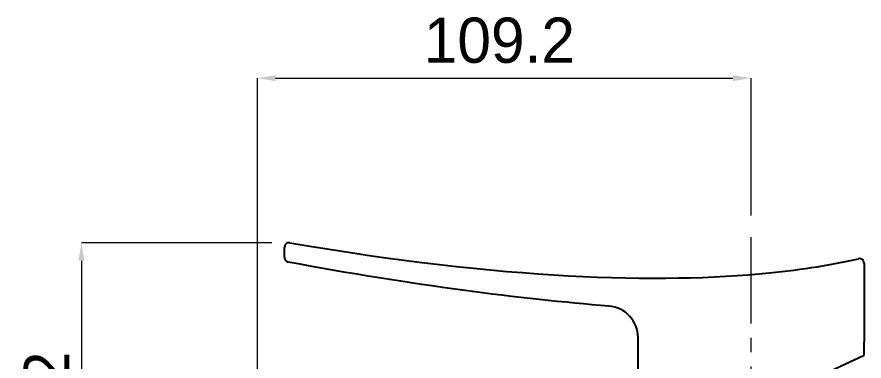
# Model space of a CAD drawing. Extents: x 0 to 1128, y 0 to 827.
# Drawn here: x 561.5 to 748.9, y 259.9 to 336.1 of the extents above; entities that cross this region are included whole.
import ezdxf

# ---------------------------------------------------------------- set-up
doc = ezdxf.new("R2010")
doc.units = 0
doc.header["$LTSCALE"] = 2
doc.header["$MEASUREMENT"] = 0
doc.header["$PDMODE"] = 3
doc.header["$PDSIZE"] = -10
doc.linetypes.add('CENTER2', pattern=[28.575, 19.05, -3.175, 3.175, -3.175])
doc.layers.get('0').update_dxf_attribs({"linetype": 'CONTINUOUS'})
doc.layers.get('DEFPOINTS').update_dxf_attribs({"linetype": 'CONTINUOUS'})
doc.layers.add('1', color=7, linetype='CONTINUOUS')
doc.layers.add('Cneter', color=1, linetype='CENTER2', lineweight=13)
doc.styles.add('Daelim Dimension', font='')
doc.styles.get('Daelim Dimension').set_extended_font_data('나눔고딕')
doc.dimstyles.new('DEFAULT', dxfattribs={"dimscale": 2, "dimtxt": 2, "dimasz": 2, "dimexe": 0, "dimexo": 2, "dimgap": 1, "dimtad": 1, "dimdec": 1, "dimzin": 9, "dimdsep": 46, "dimtxsty": 'Daelim Dimension', "dimcen": 0.5, "dimclrd": 252, "dimclre": 252, "dimclrt": 3, "dimadec": 1, "dimazin": 0, "dimtfac": 1, "dimtdec": 1, "dimtix": 1, "dimtmove": 0, "dimatfit": 3, "dimfxl": 1, "dimtolj": 1, "dimtzin": 1, "dimlwd": 9, "dimlwe": 9, "dimarcsym": 0})

# ---------------------------------------------------------------- blocks, each defined once
blk = doc.blocks.new('*D0')
at = {"color": 5, "lineweight": 9, "ltscale": 0.5, "transparency": 16777216}
for p, q in [((614.77, 215.87), (614.77, 322.51)), ((618.77, 322.51), (719.94, 322.51)), ((723.94, 292.07), (723.94, 322.51))]:
    blk.add_line(p, q, dxfattribs=at)
at = {"color": 5, "ltscale": 0.5, "transparency": 16777216}
for points in [[(618.77, 323.18), (618.77, 321.84), (614.77, 322.51)], [(719.94, 323.18), (719.94, 321.84), (723.94, 322.51)]]:
    blk.add_solid(points, dxfattribs=at)
at = {"layer": 'DEFPOINTS', "color": 0, "ltscale": 0.5, "transparency": 16777216}
for p in [(723.94, 322.51), (723.94, 288.07), (614.77, 211.87)]:
    blk.add_point(p, dxfattribs=at)
at = {"color": 7, "ltscale": 0.5, "transparency": 16777216, "insert": (651.53, 335.91), "char_height": 10, "attachment_point": 1, "style": 'Daelim Dimension'}
blk.add_mtext('\\A1;109.2', dxfattribs=at)
blk = doc.blocks.new('*D7')
at = {"color": 5, "lineweight": 9, "ltscale": 0.5, "transparency": 16777216}
for p, q in [((617.91, 286.06), (575.8, 286.06)), ((575.8, 282.06), (575.8, 215.87)), ((610.77, 211.87), (575.8, 211.87))]:
    blk.add_line(p, q, dxfattribs=at)
at = {"color": 5, "ltscale": 0.5, "transparency": 16777216}
for points in [[(575.13, 282.06), (576.47, 282.06), (575.8, 286.06)], [(575.13, 215.87), (576.47, 215.87), (575.8, 211.87)]]:
    blk.add_solid(points, dxfattribs=at)
at = {"layer": 'DEFPOINTS', "color": 0, "ltscale": 0.5, "transparency": 16777216}
for p in [(621.91, 286.06), (575.8, 211.87), (614.77, 211.87)]:
    blk.add_point(p, dxfattribs=at)
at = {"color": 7, "ltscale": 0.5, "transparency": 16777216, "insert": (568.1, 248.97), "char_height": 10, "attachment_point": 5, "rotation": 90, "style": 'Daelim Dimension'}
blk.add_mtext('\\A1;74.2', dxfattribs=at)

msp = doc.modelspace()

# ---------------------------------------------------------------- linework, layer by layer
at = {"layer": '1'}
for p, q in [((620.74, 282.76), (620.74, 285.08)), ((748.94, 281.54), (748.94, 267.07)), ((748.94, 267.07), (748.94, 264.12)), ((698.94, 250.07), (698.94, 265.06)), ((748.94, 261.19), (748.94, 264.12)), ((728.62, 251.72), (748.94, 261.19))]:
    msp.add_line(p, q, dxfattribs=at)
for centre, radius, start, end in [((621.74, 285.08), 1, 80.212, 180), ((621.74, 282.76), 1, 180, 259.449), ((747.94, 281.54), 1, 0, 102.9342), ((691.94, 265.06), 7, 0, 85.4278)]:
    msp.add_arc(centre, radius, start, end, dxfattribs=at)
for points in [[(621.91, 286.06), (669.12, 277.92), (703.69, 276.97), (727.94, 279.38)], [(692.5, 272.04), (672.93, 273.6), (649.44, 276.59), (621.56, 281.78)], [(727.94, 279.38), (735.52, 280.14), (742.08, 281.22), (747.71, 282.51)]]:
    msp.add_open_spline(points, degree=3, dxfattribs=at)
at = {"layer": 'Cneter', "lineweight": 5, "ltscale": 0.5}
msp.add_line((723.94, 211.07), (723.94, 288.07), dxfattribs=at)

# ---------------------------------------------------------------- dimensions: what is measured, and where the dimension line sits
at = {"color": 5, "ltscale": 0.5}
dim = msp.add_linear_dim(base=(723.94, 322.51), p1=(614.77, 211.87), p2=(723.94, 288.07), dimstyle='DEFAULT', override={"dimtxt": 5, "dimclrd": 5, "dimclre": 5, "dimclrt": 7}, dxfattribs=at)
dim.commit()
dim.dimension.update_dxf_attribs({"geometry": '*D0', "text_midpoint": (669.35, 322.51), "dimtype": 160})
dim = msp.add_linear_dim(base=(575.8, 211.87), p1=(621.91, 286.06), p2=(614.77, 211.87), angle=90, dimstyle='DEFAULT', override={"dimtxt": 5, "dimclrd": 5, "dimclre": 5, "dimclrt": 7}, dxfattribs=at)
dim.commit()
dim.dimension.update_dxf_attribs({"geometry": '*D7', "text_midpoint": (568.1, 248.97)})

doc.saveas('drawing.dxf')
